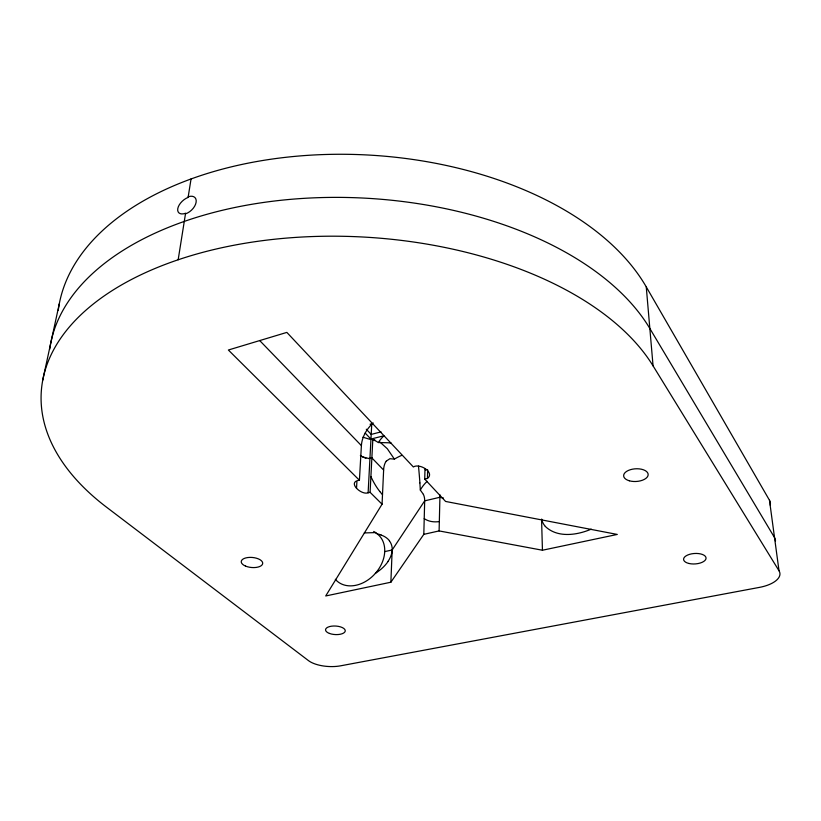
<?xml version="1.0" encoding="UTF-8"?>
<svg xmlns="http://www.w3.org/2000/svg" width="821" height="821" viewBox="0 0 821 821"><rect width="100%" height="100%" fill="white"/><g stroke="black" fill="none" stroke-linecap="round" stroke-linejoin="round"><path stroke-width="1.23" d="M368.824 458.57L371.872 457.923L383.633 470.064L382.063 504.197L325.701 595.974L390.868 582.222L423.81 534.348L439.102 530.92L439.974 494.847M439.102 530.92L542.445 550.234L617.289 534.44L445.598 501.446L424.724 479.115L424.98 469.202L425.699 470.105M423.81 534.348L424.683 500.851A20.351 15.476 -44.8 0 0 423.39 494.375M424.724 479.115L427.443 478.458L427.659 469.766M390.868 582.222L392.171 549.967L424.683 500.851L439.738 497.31L443.514 498.039M259.795 340.664L361.394 445.618L359.413 480.254C346.616 481.753 361.199 495.474 368.126 492.785L371.78 423.513M382.063 504.197L370.086 492.313L372.806 439.717L374.879 439.871M356.519 488.331L356.899 481.783M178.167 259.764L185.546 213.439M188.173 196.968L191.057 178.906M42.671 380.38L59.276 303.852M386.198 461.176L389.893 458.713L394.408 459.124L387.296 448.718L379.877 442.006M591.233 529.145C576.999 535.251 557.5 538.145 545.298 526.435M427.443 478.458C435.233 472.66 419.675 462.839 413.363 466.964L286.847 332.402L228.371 350.013L359.413 480.254M370.097 424.221L372.477 423.595M381.026 431.867L371.205 434.422L366.279 429.209M362.923 437.193L369.85 439.317L383.9 435.807A29.371 21.715 -43.1 0 0 378.265 442.57A34.544 25.215 -45 0 0 374.284 440.302L372.806 439.717M369.943 458.364L371.872 457.882M368.126 492.785L370.086 492.313M384.71 551.609L392.171 549.967M364.267 532.942L375.608 532.583A31.024 23.491 -48.4 0 0 373.668 531.454M378.543 442.54L388.364 442.765A119.589 80.622 62.2 0 1 391.391 443.217M368.824 458.529L362.636 456.866M365.93 458.221L364.288 457.636M363.457 457.318L361.076 455.932M360.357 455.429L361.066 455.973M376.11 532.983L377.219 533.896A39.972 30.49 -48.8 0 1 381.077 534.953M419.89 483.005L420.321 490.055L423.4 494.375M365.191 433.088L370.959 439.153M382.504 494.714L379.795 491.533M653.064 365.868L779.016 570.78A27.873 12.52 -4.6 0 1 759.507 587.374L340.674 665.81A23.819 9.934 3.3 0 1 308.501 660.638L106.556 507.204A315.202 174.155 3.4 0 1 205.907 251.534A315.202 174.155 3.4 0 1 653.064 365.868L646.26 286.898A303.462 181.041 3.5 0 0 320.57 154.666A303.462 181.041 3.5 0 0 58.27 310.235M646.26 286.898L769.482 500.266A26.98 13.177 -5.3 0 1 770.262 505.172M769.482 500.266L779.016 570.78M541.573 519.477L542.445 550.234M188.204 196.783A11.094 6.66 -43.8 0 1 196.116 202.253A11.094 6.66 -43.8 0 1 185.474 213.86M185.587 213.255A11.094 6.188 -41.1 0 1 177.757 208.75A11.094 6.188 -41.1 0 1 188.112 197.399M361.394 445.577A29.741 21.746 -43.1 0 1 373.165 422.938M775.465 541.08A27.452 12.838 -4.9 0 0 774.521 537.57L649.842 328.492A309.661 177.541 3.5 0 0 317.932 197.687A309.661 177.541 3.5 0 0 49.712 349.233M388.097 561.266A20.515 15.65 -47.8 0 0 392.264 549.947A20.525 15.671 -47.8 0 0 389.37 540.834M439.276 521.561A27.965 21.541 -43.3 0 1 424.221 518.626M420.321 490.055A27.965 21.541 -43.3 0 1 427.156 481.322M388.21 561.328A30.541 23.193 -47.8 0 1 379.425 570.462A39.439 29.833 -47.7 0 1 375.371 573.386M377.219 533.896A30.993 23.491 -48.4 0 1 374.715 574.115A30.993 23.491 -48.4 0 1 335.327 579.298M394.398 459.103A53.57 40.66 -44.4 0 1 401.746 455.347M383.581 470.002A22.331 9.164 76.4 0 1 386.229 461.248M418.474 466.112A114.242 9.113 89.2 0 1 419.9 482.902M545.349 526.394A21.685 17.652 -38.2 0 1 541.675 519.098M375.587 532.726A18.862 3.766 40.2 0 1 376.08 533.127M381.036 535.046A30.346 23.142 -48.3 0 1 389.493 540.721M379.795 491.461A49.527 20.422 75.8 0 1 370.866 476.519M245.479 566.059A10.776 5.039 5.1 0 0 262.628 563.853A10.776 5.039 5.1 0 0 247.778 557.541A10.776 5.039 5.1 0 0 245.479 566.059M329.426 633.432A9.883 4.279 3.3 0 0 345.189 631.298A9.883 4.279 3.3 0 0 331.571 626.177A9.883 4.279 3.3 0 0 329.426 633.432M688.973 563.483A11.258 5.234 -3.7 0 0 706.06 558.249A11.258 5.234 -3.7 0 0 689.435 554.38A11.258 5.234 -3.7 0 0 688.973 563.483M629.317 480.788A12.284 6.352 -3.4 0 0 648.159 474.877A12.284 6.352 -3.4 0 0 630.23 469.745A12.284 6.352 -3.4 0 0 629.317 480.788"/></g></svg>
